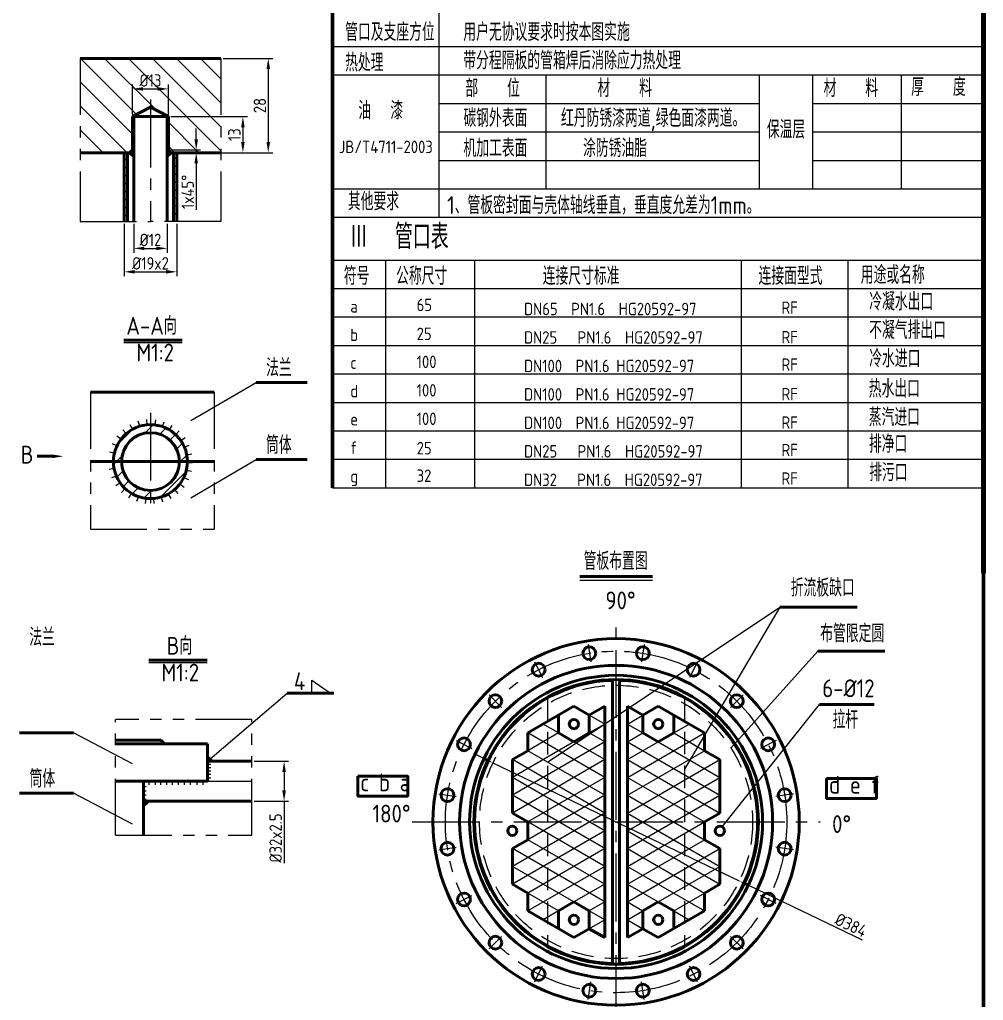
# Model space of a CAD drawing. Header units: millimetres. Extents: x -429811 to -211006, y 118619 to 258323.
# Drawn here: x -214585 to -214314, y 121517.1 to 121792.8 of the extents above; entities that cross this region are included whole.
import ezdxf

# ---------------------------------------------------------------- set-up
doc = ezdxf.new("R2010")
doc.units = ezdxf.units.MM
for name, pattern in [('CENTER2', [28.575, 19.05, -3.175, 3.175, -3.175]), ('DASHED2', [9.525, 6.35, -3.175]), ('PHANTOM2', [31.75, 15.875, -3.175, 3.175, -3.175, 3.175, -3.175])]:
    doc.linetypes.add(name, pattern=pattern)
for name, color, linetype, lineweight in [('图层1', 7, 'Continuous', 40), ('图层2', 1, 'Continuous', 20), ('图层3', 3, 'Continuous', 20), ('图层4', 2, 'Continuous', 20), ('图层5', 3, 'DASHED2', 20), ('图层6', 4, 'CENTER2', 20), ('图层7', 6, 'PHANTOM2', 20), ('图框_内框线', 5, 'Continuous', 50), ('图框_角线', 5, 'Continuous', 200)]:
    doc.layers.add(name, color=color, linetype=linetype, lineweight=lineweight)
doc.styles.add('工程字体', font='gbenor.shx', dxfattribs={"bigfont": 'gbcbig.shx'})
doc.dimstyles.new('ISO-25', dxfattribs={"dimtxt": 3.5, "dimasz": 3, "dimexe": 1.25, "dimexo": 0.625, "dimtad": 1, "dimdec": 1, "dimtxsty": '工程字体', "dimcen": 2.5, "dimclrd": 3, "dimclre": 3, "dimclrt": 2, "dimadec": 0, "dimazin": 0, "dimtfac": 1, "dimtdec": 1, "dimtmove": 0, "dimatfit": 3, "dimfxl": 0, "dimlwd": 13, "dimlwe": 13, "dimarcsym": 0})

# ---------------------------------------------------------------- blocks, each defined once
blk = doc.blocks.new('*D31')
at = {"layer": 'Defpoints', "color": 0}
for p in [(-214519.71, 121584.31), (-214519.71, 121573.11), (-214510.64, 121573.11)]:
    blk.add_point(p, dxfattribs=at)
at = {"layer": '图层1', "color": 3, "lineweight": 13}
for p, q in [((-214519.08, 121584.31), (-214509.39, 121584.31)), ((-214510.64, 121581.31), (-214510.64, 121576.11)), ((-214519.08, 121573.11), (-214509.39, 121573.11)), ((-214510.64, 121573.11), (-214510.64, 121555.65))]:
    blk.add_line(p, q, dxfattribs=at)
at = {"layer": '图层1', "color": 3}
for points in [[(-214511.14, 121581.31), (-214510.14, 121581.31), (-214510.64, 121584.31)], [(-214511.14, 121576.11), (-214510.14, 121576.11), (-214510.64, 121573.11)]]:
    blk.add_solid(points, dxfattribs=at)
at = {"layer": '图层1', "color": 2, "insert": (-214513.02, 121562.75), "char_height": 3.5, "attachment_point": 5, "rotation": 90, "style": '工程字体'}
blk.add_mtext('%%C32x2.5', dxfattribs=at)
blk = doc.blocks.new('*D30')
at = {"layer": 'Defpoints', "color": 0}
for p in [(-214543.16, 121756.12), (-214543.16, 121755.34), (-214535.36, 121755.34)]:
    blk.add_point(p, dxfattribs=at)
at = {"layer": '图层1', "color": 3, "lineweight": 13}
for p, q in [((-214535.36, 121759.12), (-214535.36, 121762.12)), ((-214542.53, 121756.12), (-214534.11, 121756.12)), ((-214542.53, 121755.34), (-214534.11, 121755.34)), ((-214535.36, 121756.12), (-214535.36, 121755.34)), ((-214535.36, 121752.34), (-214535.36, 121739.34))]:
    blk.add_line(p, q, dxfattribs=at)
at = {"layer": '图层1', "color": 3}
for points in [[(-214535.86, 121759.12), (-214534.86, 121759.12), (-214535.36, 121756.12)], [(-214535.86, 121752.34), (-214534.86, 121752.34), (-214535.36, 121755.34)]]:
    blk.add_solid(points, dxfattribs=at)
at = {"layer": '图层1', "color": 2, "insert": (-214537.74, 121744.34), "char_height": 3.5, "attachment_point": 5, "rotation": 90, "style": '工程字体'}
blk.add_mtext('1x45%%D', dxfattribs=at)
blk = doc.blocks.new('*D29')
at = {"layer": 'Defpoints', "color": 0}
for p in [(-214555.64, 121735.99), (-214540.82, 121735.99), (-214540.82, 121721.88)]:
    blk.add_point(p, dxfattribs=at)
at = {"layer": '图层1', "color": 3, "lineweight": 13}
for p, q in [((-214555.64, 121735.36), (-214555.64, 121720.63)), ((-214540.82, 121735.36), (-214540.82, 121720.63)), ((-214552.64, 121721.88), (-214543.82, 121721.88))]:
    blk.add_line(p, q, dxfattribs=at)
at = {"layer": '图层1', "color": 3}
for points in [[(-214552.64, 121722.38), (-214552.64, 121721.38), (-214555.64, 121721.88)], [(-214543.82, 121722.38), (-214543.82, 121721.38), (-214540.82, 121721.88)]]:
    blk.add_solid(points, dxfattribs=at)
at = {"layer": '图层1', "color": 2, "insert": (-214548.23, 121724.25), "char_height": 3.5, "attachment_point": 5, "style": '工程字体'}
blk.add_mtext('%%c19x2', dxfattribs=at)
blk = doc.blocks.new('*D28')
at = {"layer": 'Defpoints', "color": 0}
for p in [(-214552.91, 121735.99), (-214543.55, 121735.99), (-214543.55, 121728.47)]:
    blk.add_point(p, dxfattribs=at)
at = {"layer": '图层1', "color": 3, "lineweight": 13}
for p, q in [((-214552.91, 121735.36), (-214552.91, 121727.22)), ((-214543.55, 121735.36), (-214543.55, 121727.22)), ((-214549.91, 121728.47), (-214546.55, 121728.47))]:
    blk.add_line(p, q, dxfattribs=at)
at = {"layer": '图层1', "color": 3}
for points in [[(-214549.91, 121728.97), (-214549.91, 121727.97), (-214552.91, 121728.47)], [(-214546.55, 121728.97), (-214546.55, 121727.97), (-214543.55, 121728.47)]]:
    blk.add_solid(points, dxfattribs=at)
at = {"layer": '图层1', "color": 2, "insert": (-214548.23, 121730.84), "char_height": 3.5, "attachment_point": 5, "style": '工程字体'}
blk.add_mtext('%%C12', dxfattribs=at)
blk = doc.blocks.new('*D27')
at = {"layer": 'Defpoints', "color": 0}
for p in [(-214543.16, 121773.27), (-214553.3, 121765.48), (-214543.16, 121765.48)]:
    blk.add_point(p, dxfattribs=at)
at = {"layer": '图层1', "color": 3, "lineweight": 13}
for p, q in [((-214553.3, 121766.1), (-214553.3, 121774.52)), ((-214550.3, 121773.27), (-214546.16, 121773.27)), ((-214543.16, 121766.1), (-214543.16, 121774.52))]:
    blk.add_line(p, q, dxfattribs=at)
at = {"layer": '图层1', "color": 3}
for points in [[(-214550.3, 121773.77), (-214550.3, 121772.77), (-214553.3, 121773.27)], [(-214546.16, 121773.77), (-214546.16, 121772.77), (-214543.16, 121773.27)]]:
    blk.add_solid(points, dxfattribs=at)
at = {"layer": '图层1', "color": 2, "insert": (-214548.23, 121775.65), "char_height": 3.5, "attachment_point": 5, "style": '工程字体'}
blk.add_mtext('%%C13', dxfattribs=at)
blk = doc.blocks.new('*D26')
at = {"layer": 'Defpoints', "color": 0}
for p in [(-214543.16, 121765.48), (-214542.38, 121755.34), (-214522.23, 121755.34)]:
    blk.add_point(p, dxfattribs=at)
at = {"layer": '图层1', "color": 3, "lineweight": 13}
for p, q in [((-214542.53, 121765.48), (-214520.98, 121765.48)), ((-214522.23, 121762.48), (-214522.23, 121758.34)), ((-214541.75, 121755.34), (-214520.98, 121755.34))]:
    blk.add_line(p, q, dxfattribs=at)
at = {"layer": '图层1', "color": 3}
for points in [[(-214522.73, 121762.48), (-214521.73, 121762.48), (-214522.23, 121765.48)], [(-214522.73, 121758.34), (-214521.73, 121758.34), (-214522.23, 121755.34)]]:
    blk.add_solid(points, dxfattribs=at)
at = {"layer": '图层1', "color": 2, "insert": (-214524.61, 121760.41), "char_height": 3.5, "attachment_point": 5, "rotation": 90, "style": '工程字体'}
blk.add_mtext('13', dxfattribs=at)
blk = doc.blocks.new('*D25')
at = {"layer": 'Defpoints', "color": 0}
for p in [(-214528.43, 121781.86), (-214528.43, 121755.34), (-214515.09, 121755.34)]:
    blk.add_point(p, dxfattribs=at)
at = {"layer": '图层1', "color": 3, "lineweight": 13}
for p, q in [((-214527.8, 121781.86), (-214513.84, 121781.86)), ((-214515.09, 121778.86), (-214515.09, 121758.34)), ((-214527.8, 121755.34), (-214513.84, 121755.34))]:
    blk.add_line(p, q, dxfattribs=at)
at = {"layer": '图层1', "color": 3}
for points in [[(-214515.59, 121778.86), (-214514.59, 121778.86), (-214515.09, 121781.86)], [(-214515.59, 121758.34), (-214514.59, 121758.34), (-214515.09, 121755.34)]]:
    blk.add_solid(points, dxfattribs=at)
at = {"layer": '图层1', "color": 2, "insert": (-214517.46, 121768.6), "char_height": 3.5, "attachment_point": 5, "rotation": 90, "style": '工程字体'}
blk.add_mtext('28', dxfattribs=at)
blk = doc.blocks.new('*D73')
at = {"layer": 'Defpoints', "color": 0}
for p in [(-214451.91, 121583.87), (-214382.65, 121550.69)]:
    blk.add_point(p, dxfattribs=at)
at = {"layer": '图层1', "color": 3, "lineweight": 13}
for p, q in [((-214454.62, 121585.17), (-214457.32, 121586.47)), ((-214451.91, 121583.87), (-214382.65, 121550.69)), ((-214347.98, 121534.08), (-214379.94, 121549.4))]:
    blk.add_line(p, q, dxfattribs=at)
at = {"layer": '图层1', "color": 3}
for points in [[(-214454.4, 121585.62), (-214454.83, 121584.72), (-214451.91, 121583.87)], [(-214379.73, 121549.85), (-214380.16, 121548.95), (-214382.65, 121550.69)]]:
    blk.add_solid(points, dxfattribs=at)
at = {"layer": '图层1', "color": 2, "insert": (-214351.2, 121538.26), "char_height": 3.5, "attachment_point": 5, "rotation": 334.4019, "style": '工程字体'}
blk.add_mtext('%%c384', dxfattribs=at)

msp = doc.modelspace()

# ---------------------------------------------------------------- hatches: boundary and pattern name
at = {"layer": '图层1'}
h = msp.add_hatch(color=256, dxfattribs=at)
h.paths.add_polyline_path([(-214552.91, 121756.12), (-214553.3, 121756.12), (-214554.08, 121755.34), (-214552.91, 121755.34)])
h.paths.add_polyline_path([(-214552.91, 121755.34), (-214554.08, 121755.34), (-214552.91, 121754.27)])
h.paths.add_polyline_path([(-214543.16, 121756.12), (-214543.55, 121756.12), (-214543.55, 121755.34), (-214542.38, 121755.34)])
h.paths.add_polyline_path([(-214542.38, 121755.34), (-214543.55, 121755.34), (-214543.55, 121754.27)])
for points in [[(-214532.17, 121585.53), (-214532.17, 121584.31), (-214530.94, 121584.31)], [(-214548.8, 121573.11), (-214550.19, 121573.11), (-214550.19, 121571.83)]]:
    msp.add_hatch(color=256, dxfattribs=at).paths.add_polyline_path(points)
at = {"layer": '图层2'}
h = msp.add_hatch(dxfattribs=at)
h.set_pattern_fill('ANSI31', color=256, scale=1.5, angle=90, style=0)
h.set_pattern_definition([(135, (9749.183, -6747.2917), (-3.367596045, -3.367596045), [])])
h.paths.add_polyline_path([(-214553.3, 121765.48), (-214548.23, 121768.18), (-214543.16, 121765.48), (-214543.16, 121756.12), (-214542.38, 121755.34), (-214528.43, 121755.34), (-214528.43, 121781.86), (-214568.02, 121781.86), (-214568.02, 121755.34), (-214554.08, 121755.34), (-214553.3, 121756.12)])
h.paths.add_polyline_path([(-214551.79, 121778.27), (-214544.67, 121778.27), (-214544.67, 121773.02), (-214551.79, 121773.02)], flags=24)
h = msp.add_hatch(dxfattribs=at)
h.set_pattern_fill('ANSI31', color=256, scale=0.5, style=0)
h.set_pattern_definition([(45, (9749.1829, -6747.2917), (-1.122532015, 1.122532015), [])])
h.paths.add_polyline_path([(-214555.64, 121735.99), (-214554.7, 121735.99), (-214554.7, 121755.34), (-214555.64, 121755.34)])
h.paths.add_polyline_path([(-214541.75, 121735.99), (-214540.82, 121735.99), (-214540.82, 121755.34), (-214541.75, 121755.34)])
h = msp.add_hatch(dxfattribs=at)
h.set_pattern_fill('ANSI31', color=256, style=0)
h.set_pattern_definition([(45, (9755.214, -6744.94), (-2.24506403, 2.24506403), [])])
h.paths.add_polyline_path([(-214548.23, 121676.66), (-214548.23, 121678.93, 0.414214), (-214558.63, 121668.53), (-214556.35, 121668.53, -0.414214)])
h.paths.add_polyline_path([(-214540.1, 121668.53), (-214537.83, 121668.53, 0.414214), (-214548.23, 121678.93), (-214548.23, 121676.66, -0.414214)])
h.paths.add_polyline_path([(-214548.23, 121660.41), (-214548.23, 121658.13, 0.414214), (-214537.83, 121668.53), (-214540.1, 121668.53, -0.414214)])
h.paths.add_polyline_path([(-214548.23, 121658.13), (-214548.23, 121660.41, -0.414214), (-214556.35, 121668.53), (-214558.63, 121668.53, 0.414214)])

# ---------------------------------------------------------------- linework, layer by layer
at = {"layer": '图层1'}
for p, q in [((-214568.02, 121781.86), (-214528.43, 121781.86)), ((-214548.23, 121768.18), (-214553.3, 121765.48)), ((-214548.23, 121768.18), (-214553.3, 121765.48)), ((-214543.16, 121765.48), (-214548.23, 121768.18)), ((-214543.16, 121765.48), (-214548.23, 121768.18)), ((-214543.16, 121765.48), (-214553.3, 121765.48)), ((-214553.3, 121756.12), (-214553.3, 121765.48)), ((-214543.16, 121765.48), (-214553.3, 121765.48)), ((-214553.3, 121756.12), (-214553.3, 121765.48)), ((-214552.91, 121735.99), (-214552.91, 121765.48)), ((-214543.55, 121735.99), (-214543.55, 121765.48)), ((-214543.16, 121756.12), (-214543.16, 121765.48)), ((-214543.16, 121756.12), (-214543.16, 121765.48)), ((-214568.02, 121755.34), (-214552.91, 121755.34)), ((-214555.64, 121755.34), (-214555.64, 121735.99)), ((-214554.7, 121755.34), (-214554.7, 121735.99)), ((-214553.3, 121756.12), (-214554.08, 121755.34)), ((-214553.3, 121756.12), (-214554.08, 121755.34)), ((-214554.08, 121755.34), (-214552.91, 121754.27)), ((-214552.91, 121756.12), (-214553.3, 121756.12)), ((-214552.91, 121756.12), (-214553.3, 121756.12)), ((-214543.16, 121756.12), (-214543.55, 121756.12)), ((-214543.16, 121756.12), (-214543.55, 121756.12)), ((-214542.38, 121755.34), (-214543.55, 121754.27)), ((-214543.55, 121755.34), (-214528.43, 121755.34)), ((-214543.16, 121756.12), (-214542.38, 121755.34)), ((-214543.16, 121756.12), (-214542.38, 121755.34)), ((-214541.75, 121755.34), (-214541.75, 121735.99)), ((-214540.82, 121755.34), (-214540.82, 121735.99)), ((-214555.72, 121702.64), (-214539.29, 121702.64)), ((-214518.51, 121690.81), (-214504.15, 121690.81)), ((-214565.13, 121688.03), (-214530.31, 121688.03)), ((-214575.75, 121670.04), (-214580.04, 121670.04)), ((-214565.13, 121668.53), (-214530.31, 121668.53)), ((-214518.51, 121669.1), (-214504.15, 121669.1)), ((-214427.49, 121636.26), (-214407.07, 121636.26)), ((-214371.2, 121627.62), (-214349.46, 121627.62)), ((-214360.52, 121615.23), (-214341.7, 121615.23)), ((-214548.67, 121612.7), (-214532.24, 121612.7)), ((-214418.28, 121606.56), (-214418.28, 121528.01)), ((-214416.28, 121606.56), (-214416.28, 121528.01)), ((-214509.81, 121603.46), (-214496.69, 121603.46)), ((-214429.14, 121599.78), (-214442.13, 121592.28)), ((-214424.81, 121597.28), (-214429.14, 121599.78)), ((-214420.48, 121599.78), (-214424.81, 121597.28)), ((-214420.48, 121534.78), (-214420.48, 121599.78)), ((-214414.08, 121534.78), (-214414.08, 121599.78)), ((-214414.08, 121599.78), (-214409.75, 121597.28)), ((-214409.75, 121597.28), (-214405.42, 121599.78)), ((-214405.42, 121599.78), (-214392.43, 121592.28)), ((-214360.11, 121600.27), (-214344.67, 121600.27)), ((-214433.47, 121597.28), (-214433.47, 121592.28)), ((-214424.81, 121597.28), (-214424.81, 121592.28)), ((-214409.75, 121597.28), (-214409.75, 121592.28)), ((-214401.09, 121597.28), (-214401.09, 121592.28)), ((-214569.89, 121592.28), (-214585.02, 121592.28)), ((-214442.13, 121592.28), (-214442.13, 121587.28)), ((-214433.47, 121592.28), (-214429.14, 121589.78)), ((-214429.14, 121589.78), (-214424.81, 121592.28)), ((-214405.42, 121589.78), (-214409.75, 121592.28)), ((-214401.09, 121592.28), (-214405.42, 121589.78)), ((-214392.43, 121592.28), (-214392.43, 121587.28)), ((-214558.08, 121590.26), (-214545.29, 121590.26)), ((-214558.08, 121589.21), (-214532.17, 121589.21)), ((-214544.32, 121589.21), (-214545.29, 121590.26)), ((-214532.17, 121578.71), (-214532.17, 121589.21)), ((-214446.46, 121584.78), (-214442.13, 121587.28)), ((-214388.1, 121584.78), (-214392.43, 121587.28)), ((-214530.94, 121584.31), (-214532.17, 121585.53)), ((-214532.17, 121584.31), (-214519.71, 121584.31)), ((-214446.46, 121584.78), (-214446.46, 121569.78)), ((-214388.1, 121584.78), (-214388.1, 121569.78)), ((-214558.08, 121578.71), (-214548.65, 121578.71)), ((-214550.19, 121563.55), (-214550.19, 121578.71)), ((-214548.65, 121578.71), (-214532.17, 121578.71)), ((-214569.89, 121575.32), (-214585.02, 121575.32)), ((-214550.19, 121571.83), (-214548.8, 121573.11)), ((-214550.19, 121573.11), (-214519.71, 121573.11)), ((-214442.13, 121567.28), (-214446.46, 121569.78)), ((-214392.43, 121567.28), (-214388.1, 121569.78)), ((-214442.13, 121562.28), (-214442.13, 121567.28)), ((-214392.43, 121562.28), (-214392.43, 121567.28)), ((-214446.46, 121559.78), (-214442.13, 121562.28)), ((-214388.1, 121559.78), (-214392.43, 121562.28)), ((-214446.46, 121559.78), (-214446.46, 121549.78)), ((-214388.1, 121559.78), (-214388.1, 121549.78)), ((-214442.13, 121547.28), (-214446.46, 121549.78)), ((-214392.43, 121547.28), (-214388.1, 121549.78)), ((-214442.13, 121542.28), (-214442.13, 121547.28)), ((-214392.43, 121542.28), (-214392.43, 121547.28)), ((-214433.47, 121542.28), (-214429.14, 121544.78)), ((-214429.14, 121544.78), (-214424.81, 121542.28)), ((-214405.42, 121544.78), (-214409.75, 121542.28)), ((-214401.09, 121542.28), (-214405.42, 121544.78)), ((-214429.14, 121534.78), (-214442.13, 121542.28)), ((-214433.47, 121537.28), (-214433.47, 121542.28)), ((-214424.81, 121537.28), (-214424.81, 121542.28)), ((-214409.75, 121537.28), (-214409.75, 121542.28)), ((-214405.42, 121534.78), (-214392.43, 121542.28)), ((-214401.09, 121537.28), (-214401.09, 121542.28)), ((-214424.81, 121537.28), (-214429.14, 121534.78)), ((-214420.48, 121534.78), (-214424.81, 121537.28)), ((-214414.08, 121534.78), (-214409.75, 121537.28)), ((-214409.75, 121537.28), (-214405.42, 121534.78))]:
    msp.add_line(p, q, dxfattribs=at)
for points in [[(-214489.89, 121580.11), (-214475.88, 121580.11), (-214475.88, 121574.56), (-214489.89, 121574.56)], [(-214358.08, 121579.44), (-214344.07, 121579.44), (-214344.07, 121573.89), (-214358.08, 121573.89)]]:
    msp.add_lwpolyline(points, close=True, dxfattribs=at)
for centre, radius in [((-214548.23, 121668.53), 10.4), ((-214548.23, 121668.53), 8.13), ((-214417.28, 121567.28), 51.5), ((-214424.79, 121614.69), 1.8), ((-214409.77, 121614.69), 1.8), ((-214417.28, 121567.28), 44), ((-214439.07, 121610.05), 1.8), ((-214395.49, 121610.05), 1.8), ((-214417.28, 121567.28), 41.2), ((-214417.28, 121567.28), 40), ((-214451.22, 121601.23), 1.8), ((-214383.34, 121601.23), 1.8), ((-214429.14, 121594.78), 1.3), ((-214405.42, 121594.78), 1.3), ((-214460.05, 121589.08), 1.8), ((-214374.51, 121589.08), 1.8), ((-214464.69, 121574.79), 1.8), ((-214369.87, 121574.79), 1.8), ((-214446.46, 121564.78), 1.3), ((-214388.1, 121564.78), 1.3), ((-214464.69, 121559.78), 1.8), ((-214369.87, 121559.78), 1.8), ((-214460.05, 121545.49), 1.8), ((-214374.51, 121545.49), 1.8), ((-214429.14, 121539.78), 1.3), ((-214405.42, 121539.78), 1.3), ((-214451.22, 121533.34), 1.8), ((-214383.34, 121533.34), 1.8), ((-214439.07, 121524.52), 1.8), ((-214395.49, 121524.52), 1.8), ((-214424.79, 121519.87), 1.8), ((-214409.77, 121519.87), 1.8)]:
    msp.add_circle(centre, radius, dxfattribs=at)
for centre, radius, start, end in [((-214417.28, 121567.28), 39.8, 92.1874, 267.8126), ((-214418.78, 121606.56), 0.5, 0, 92.1874), ((-214415.78, 121606.56), 0.5, 87.8126, 180), ((-214417.28, 121567.28), 39.8, 272.1874, 87.8126), ((-214418.78, 121528.01), 0.5, 267.8126, 0), ((-214415.78, 121528.01), 0.5, 180, 272.1874)]:
    msp.add_arc(centre, radius, start, end, dxfattribs=at)
msp.add_solid([(-214575.75, 121669.54), (-214575.75, 121670.54), (-214572.75, 121670.04)], dxfattribs=at)
at = {"layer": '图层2'}
for p, q in [((-214466.99, 121737.19), (-214466.99, 121960.19)), ((-214496.99, 121785.19), (-214313.99, 121785.19)), ((-214436.99, 121785.16), (-214436.99, 121785.19)), ((-214496.99, 121777.19), (-214313.99, 121777.19)), ((-214436.99, 121745.19), (-214436.99, 121777.19)), ((-214376.99, 121745.19), (-214376.99, 121777.19)), ((-214361.99, 121745.19), (-214361.99, 121777.19)), ((-214336.99, 121745.19), (-214336.99, 121777.19)), ((-214466.99, 121769.19), (-214376.99, 121769.19)), ((-214361.99, 121769.19), (-214313.99, 121769.19)), ((-214466.99, 121761.19), (-214376.99, 121761.19)), ((-214361.99, 121761.19), (-214313.99, 121761.19)), ((-214466.99, 121753.19), (-214376.99, 121753.19)), ((-214361.99, 121753.19), (-214313.99, 121753.19)), ((-214496.99, 121745.19), (-214313.99, 121745.19)), ((-214496.99, 121737.19), (-214313.99, 121737.19)), ((-214496.99, 121725.19), (-214313.99, 121725.19)), ((-214481.99, 121661.19), (-214481.99, 121725.19)), ((-214456.99, 121661.19), (-214456.99, 121725.19)), ((-214381.99, 121661.19), (-214381.99, 121725.19)), ((-214351.99, 121661.19), (-214351.99, 121725.19)), ((-214496.99, 121717.19), (-214313.99, 121717.19)), ((-214496.99, 121709.19), (-214313.99, 121709.19)), ((-214555.72, 121702.04), (-214539.29, 121702.04)), ((-214496.99, 121701.19), (-214313.99, 121701.19)), ((-214496.99, 121693.19), (-214313.99, 121693.19)), ((-214496.99, 121685.19), (-214313.99, 121685.19)), ((-214551.24, 121678.48), (-214551.65, 121679.87)), ((-214549.11, 121678.89), (-214549.22, 121680.33)), ((-214546.93, 121678.85), (-214546.74, 121680.28)), ((-214544.82, 121678.36), (-214544.33, 121679.72)), ((-214555.03, 121676.4), (-214555.97, 121677.5)), ((-214553.25, 121677.64), (-214553.93, 121678.91)), ((-214542.85, 121677.43), (-214542.09, 121678.66)), ((-214541.12, 121676.12), (-214540.12, 121677.17)), ((-214496.99, 121677.19), (-214313.99, 121677.19)), ((-214556.52, 121674.81), (-214557.66, 121675.69)), ((-214539.69, 121674.48), (-214538.5, 121675.29)), ((-214558.35, 121670.89), (-214559.76, 121671.23)), ((-214557.64, 121672.95), (-214558.94, 121673.57)), ((-214538.64, 121672.57), (-214537.31, 121673.12)), ((-214558.62, 121668.74), (-214560.07, 121668.78)), ((-214538.01, 121670.49), (-214536.59, 121670.75)), ((-214537.83, 121668.33), (-214536.38, 121668.29)), ((-214496.99, 121669.19), (-214313.99, 121669.19)), ((-214558.44, 121666.57), (-214559.86, 121666.31)), ((-214538.1, 121666.17), (-214536.69, 121665.83)), ((-214557.81, 121664.49), (-214559.14, 121663.94)), ((-214538.81, 121664.11), (-214537.51, 121663.49)), ((-214556.76, 121662.58), (-214557.95, 121661.77)), ((-214555.34, 121660.94), (-214556.33, 121659.89)), ((-214541.42, 121660.67), (-214540.48, 121659.57)), ((-214539.93, 121662.25), (-214538.79, 121661.37)), ((-214496.99, 121661.19), (-214313.99, 121661.19)), ((-214553.6, 121659.63), (-214554.36, 121658.4)), ((-214551.63, 121658.71), (-214552.12, 121657.34)), ((-214549.52, 121658.21), (-214549.71, 121656.78)), ((-214547.34, 121658.17), (-214547.23, 121656.73)), ((-214545.21, 121658.58), (-214544.8, 121657.19)), ((-214543.2, 121659.42), (-214542.52, 121658.15)), ((-214427.49, 121635.2), (-214407.07, 121635.2)), ((-214548.67, 121612.1), (-214532.24, 121612.1)), ((-214420.48, 121594.78), (-214424.81, 121597.28)), ((-214414.08, 121594.78), (-214409.75, 121597.28)), ((-214433.47, 121592.28), (-214437.8, 121594.78)), ((-214420.48, 121594.78), (-214424.81, 121592.28)), ((-214414.08, 121594.78), (-214409.75, 121592.28)), ((-214401.09, 121592.28), (-214396.76, 121594.78)), ((-214433.47, 121592.28), (-214442.13, 121587.28)), ((-214420.48, 121579.78), (-214442.13, 121592.28)), ((-214420.48, 121589.78), (-214424.81, 121592.28)), ((-214414.08, 121579.78), (-214392.43, 121592.28)), ((-214414.08, 121589.78), (-214409.75, 121592.28)), ((-214401.09, 121592.28), (-214392.43, 121587.28)), ((-214429.14, 121589.78), (-214446.46, 121579.78)), ((-214420.48, 121589.78), (-214446.46, 121574.78)), ((-214420.48, 121584.78), (-214429.14, 121589.78)), ((-214414.08, 121584.78), (-214405.42, 121589.78)), ((-214414.08, 121589.78), (-214388.1, 121574.78)), ((-214405.42, 121589.78), (-214388.1, 121579.78)), ((-214420.48, 121574.78), (-214442.13, 121587.28)), ((-214414.08, 121574.78), (-214392.43, 121587.28)), ((-214532.17, 121583.53), (-214531.29, 121583.53)), ((-214420.48, 121584.78), (-214446.46, 121569.78)), ((-214420.48, 121569.78), (-214446.46, 121584.78)), ((-214414.08, 121569.78), (-214388.1, 121584.78)), ((-214414.08, 121584.78), (-214388.1, 121569.78)), ((-214532.17, 121582.59), (-214531.29, 121582.59)), ((-214532.17, 121581.68), (-214531.29, 121581.68)), ((-214532.17, 121580.74), (-214531.29, 121580.74)), ((-214548.65, 121578.71), (-214548.65, 121577.68)), ((-214546.94, 121578.71), (-214546.94, 121577.68)), ((-214545.38, 121578.71), (-214545.38, 121577.68)), ((-214543.67, 121578.71), (-214543.67, 121577.68)), ((-214542.1, 121578.71), (-214542.1, 121577.68)), ((-214540.4, 121578.71), (-214540.4, 121577.68)), ((-214538.73, 121578.71), (-214538.73, 121577.68)), ((-214537.02, 121578.71), (-214537.02, 121577.68)), ((-214535.16, 121578.71), (-214535.16, 121577.68)), ((-214533.45, 121578.71), (-214533.45, 121577.68)), ((-214532.17, 121579.67), (-214531.29, 121579.67)), ((-214420.48, 121564.78), (-214446.46, 121579.78)), ((-214420.48, 121579.78), (-214442.13, 121567.28)), ((-214414.08, 121579.78), (-214392.43, 121567.28)), ((-214414.08, 121564.78), (-214388.1, 121579.78)), ((-214550.19, 121577.22), (-214549.44, 121577.22)), ((-214550.19, 121576.05), (-214549.44, 121576.05)), ((-214550.19, 121574.88), (-214549.44, 121574.88)), ((-214420.48, 121559.78), (-214446.46, 121574.78)), ((-214420.48, 121574.78), (-214442.13, 121562.28)), ((-214414.08, 121574.78), (-214392.43, 121562.28)), ((-214414.08, 121559.78), (-214388.1, 121574.78)), ((-214550.19, 121573.71), (-214549.44, 121573.71)), ((-214420.48, 121569.78), (-214446.46, 121554.78)), ((-214414.08, 121569.78), (-214388.1, 121554.78)), ((-214420.48, 121554.78), (-214442.13, 121567.28)), ((-214414.08, 121554.78), (-214392.43, 121567.28)), ((-214420.48, 121564.78), (-214446.46, 121549.78)), ((-214414.08, 121564.78), (-214388.1, 121549.78)), ((-214420.48, 121549.78), (-214442.13, 121562.28)), ((-214414.08, 121549.78), (-214392.43, 121562.28)), ((-214420.48, 121544.78), (-214446.46, 121559.78)), ((-214420.48, 121559.78), (-214442.13, 121547.28)), ((-214414.08, 121559.78), (-214392.43, 121547.28)), ((-214414.08, 121544.78), (-214388.1, 121559.78)), ((-214429.14, 121544.78), (-214446.46, 121554.78)), ((-214420.48, 121554.78), (-214442.13, 121542.28)), ((-214414.08, 121554.78), (-214392.43, 121542.28)), ((-214405.42, 121544.78), (-214388.1, 121554.78)), ((-214420.48, 121549.78), (-214429.14, 121544.78)), ((-214414.08, 121549.78), (-214405.42, 121544.78)), ((-214433.47, 121542.28), (-214442.13, 121547.28)), ((-214401.09, 121542.28), (-214392.43, 121547.28)), ((-214420.48, 121544.78), (-214424.81, 121542.28)), ((-214414.08, 121544.78), (-214409.75, 121542.28)), ((-214433.47, 121542.28), (-214437.8, 121539.78)), ((-214420.48, 121539.78), (-214424.81, 121542.28)), ((-214414.08, 121539.78), (-214409.75, 121542.28)), ((-214401.09, 121542.28), (-214396.76, 121539.78)), ((-214420.48, 121539.78), (-214424.81, 121537.28)), ((-214414.08, 121539.78), (-214409.75, 121537.28))]:
    msp.add_line(p, q, dxfattribs=at)
at = {"layer": '图层3'}
for p, q in [((-214536.85, 121680.05), (-214518.51, 121690.81)), ((-214536.85, 121658.34), (-214518.51, 121669.1)), ((-214436.58, 121584.08), (-214371.2, 121627.62)), ((-214371.2, 121627.62), (-214398.08, 121582.15)), ((-214384.98, 121588.05), (-214360.52, 121615.23)), ((-214502.81, 121603.46), (-214502.81, 121607.15)), ((-214502.81, 121607.15), (-214497.58, 121603.46)), ((-214531.55, 121584.92), (-214509.81, 121603.46)), ((-214387.47, 121565.92), (-214360.11, 121600.27)), ((-214553.23, 121583.58), (-214569.89, 121592.28)), ((-214553.23, 121566.62), (-214569.89, 121575.32))]:
    msp.add_line(p, q, dxfattribs=at)
at = {"layer": '图层5'}
for p, q in [((-214398.08, 121602.15), (-214398.08, 121532.42)), ((-214436.58, 121602.09), (-214436.58, 121532.48))]:
    msp.add_line(p, q, dxfattribs=at)
for radius in [39.8, 38.4]:
    msp.add_circle((-214417.28, 121567.28), radius, dxfattribs=at)
at = {"layer": '图层6'}
for p, q in [((-214548.23, 121770.29), (-214548.23, 121735.99)), ((-214548.23, 121682.28), (-214548.23, 121656.02)), ((-214560.55, 121668.53), (-214535.53, 121668.53)), ((-214417.28, 121510.76), (-214417.28, 121623.81)), ((-214425.18, 121617.14), (-214424.4, 121612.24)), ((-214409.38, 121617.14), (-214410.16, 121612.24)), ((-214440.2, 121612.26), (-214437.95, 121607.84)), ((-214394.36, 121612.26), (-214396.62, 121607.84)), ((-214452.98, 121602.98), (-214449.47, 121599.47)), ((-214381.58, 121602.98), (-214385.1, 121599.47)), ((-214462.26, 121590.2), (-214457.84, 121587.95)), ((-214372.3, 121590.2), (-214376.72, 121587.95)), ((-214532.17, 121578.71), (-214519.71, 121578.71)), ((-214467.14, 121575.18), (-214462.24, 121574.4)), ((-214367.42, 121575.18), (-214372.32, 121574.4)), ((-214474.65, 121567.28), (-214359.92, 121567.28)), ((-214467.14, 121559.39), (-214462.24, 121560.16)), ((-214367.42, 121559.39), (-214372.32, 121560.16)), ((-214462.26, 121544.37), (-214457.84, 121546.62)), ((-214372.3, 121544.37), (-214376.72, 121546.62)), ((-214452.98, 121531.59), (-214449.47, 121535.1)), ((-214381.58, 121531.59), (-214385.1, 121535.1)), ((-214440.2, 121522.3), (-214437.95, 121526.73)), ((-214394.36, 121522.3), (-214396.62, 121526.73)), ((-214425.18, 121517.42), (-214424.4, 121522.33)), ((-214409.38, 121517.42), (-214410.16, 121522.33))]:
    msp.add_line(p, q, dxfattribs=at)
msp.add_circle((-214417.28, 121567.28), 48, dxfattribs=at)
at = {"layer": '图层7'}
for p, q in [((-214568.02, 121781.86), (-214568.02, 121735.99)), ((-214528.43, 121781.86), (-214528.43, 121735.99)), ((-214568.02, 121735.99), (-214548.23, 121735.99)), ((-214528.43, 121735.99), (-214548.23, 121735.99)), ((-214565.13, 121688.03), (-214565.13, 121649.58)), ((-214530.31, 121688.03), (-214530.31, 121649.58)), ((-214565.13, 121649.58), (-214530.31, 121649.58)), ((-214519.71, 121596.02), (-214558.08, 121596.02)), ((-214558.08, 121563.55), (-214558.08, 121596.02)), ((-214519.71, 121563.55), (-214519.71, 121596.02)), ((-214558.08, 121563.55), (-214519.71, 121563.55))]:
    msp.add_line(p, q, dxfattribs=at)
at = {"layer": '图框_内框线'}
for p, q in [((-214496.99, 121661.19), (-214496.99, 122064.19)), ((-214313.99, 122064.19), (-214313.99, 121637.19)), ((-214313.99, 121243.19), (-214313.99, 121637.19))]:
    msp.add_line(p, q, dxfattribs=at)
at = {"layer": '图框_角线'}
msp.add_line((-214313.99, 121637.19), (-214313.99, 122064.19), dxfattribs=at)

# ---------------------------------------------------------------- texts
at = {"layer": '图层4', "style": '工程字体'}
for s, height, p in [('管口及支座方位', 5, (-214493.48, 121786.76)), ('用户无协议要求时按本图实施', 5, (-214460.24, 121786.76)), ('带分程隔板的管箱焊后消除应力热处理', 5, (-214460.24, 121778.76)), ('热处理', 5, (-214493.48, 121778.19)), ('部   位', 5, (-214459.68, 121770.95)), ('材   料', 5, (-214422.51, 121771.02)), ('材   料', 5, (-214358.93, 121771.02)), ('厚   度', 5, (-214334.3, 121771.29)), ('油  漆', 5, (-214489.78, 121764.7)), ('碳钢外表面', 5, (-214460.21, 121762.6)), ('红丹防锈漆两道,绿色面漆两道。', 5, (-214432.79, 121762.6)), ('保温层', 5, (-214374.9, 121759.36)), ('机加工表面', 5, (-214460.21, 121754.14)), ('涂防锈油脂', 5, (-214426.59, 121754.14)), ('JB/T4711-2003', 3.5, (-214495.23, 121755.24)), ('其他要求', 5, (-214492.71, 121739.15)), ('1、管板密封面与壳体轴线垂直，垂直度允差为1mm。', 5, (-214464.8, 121738.11)), ('Ⅲ  管口表', 7, (-214492.12, 121728.26)), ('符号', 5, (-214493.85, 121718.22)), ('公称尺寸', 5, (-214479.16, 121718.22)), ('连接尺寸标准', 5, (-214437.92, 121718.22)), ('连接面型式', 5, (-214377.23, 121718.22)), ('用途或名称', 5, (-214348.48, 121718.52)), ('冷凝水出口', 5, (-214346.1, 121711)), ('a', 3.5, (-214492.03, 121710.42)), ('65', 3.5, (-214473.36, 121710.82)), ('DN65  PN1.6  HG20592-97', 3.5, (-214443.18, 121709.68)), ('RF', 3.5, (-214370.78, 121710.04)), ('A-A向', 5, (-214555.01, 121704.21)), ('不凝气排出口', 5, (-214346.1, 121703)), ('b', 3.5, (-214492.03, 121702.42)), ('25', 3.5, (-214473.36, 121702.69)), ('DN25   PN1.6  HG20592-97', 3.5, (-214443.18, 121701.68)), ('RF', 3.5, (-214370.78, 121701.75)), ('M1:2', 5, (-214552.19, 121696.69)), ('冷水进口', 5, (-214346.1, 121695)), ('法兰', 5, (-214515.71, 121692.43)), ('c', 3.5, (-214492.03, 121694.6)), ('100', 3.5, (-214473.36, 121694.82)), ('DN100  PN1.6 HG20592-97', 3.5, (-214443.18, 121693.68)), ('RF', 3.5, (-214370.78, 121694.04)), ('100', 3.5, (-214473.36, 121686.82)), ('热水出口', 5, (-214346.23, 121686.52)), ('d', 3.5, (-214492.03, 121686.6)), ('DN100  PN1.6 HG20592-97', 3.5, (-214443.18, 121685.68)), ('RF', 3.5, (-214370.78, 121685.75)), ('100', 3.5, (-214473.36, 121678.82)), ('蒸汽进口', 5, (-214346.23, 121678.52)), ('e', 3.5, (-214492.03, 121678.7)), ('DN100  PN1.6 HG20592-97', 3.5, (-214443.18, 121677.68)), ('RF', 3.5, (-214370.78, 121677.75)), ('排净口', 5, (-214346.18, 121671)), ('筒体', 5, (-214515.71, 121670.71)), ('f', 3.5, (-214492.03, 121670.7)), ('25', 3.5, (-214473.36, 121670.56)), ('B', 5, (-214584.74, 121668)), ('DN25   PN1.6  HG20592-97', 3.5, (-214443.18, 121669.68)), ('RF', 3.5, (-214370.78, 121670.04)), ('排污口', 5, (-214346.1, 121663)), ('32', 3.5, (-214473.36, 121662.82)), ('RF', 3.5, (-214370.78, 121662.04)), ('g', 3.5, (-214492.03, 121662.7)), ('DN32   PN1.6  HG20592-97', 3.5, (-214443.18, 121661.68)), ('管板布置图', 5, (-214426.42, 121638.09)), ('折流板缺口', 5, (-214368.18, 121630.6)), ('90%%d', 5, (-214420.28, 121627.03)), ('法兰', 5, (-214582.32, 121616.72)), ('布管限定圆', 5, (-214359.88, 121617.75)), ('B向', 5, (-214543.69, 121614.27)), ('M1:2', 5, (-214545.13, 121606.75)), ('4', 5, (-214507.87, 121604.34)), ('6-%%C12', 5, (-214359.3, 121602.33)), ('拉杆', 5, (-214356.41, 121593.52)), ('筒体', 5, (-214582.22, 121576.93)), ('c b a', 5, (-214489.22, 121575.89)), ('d e f', 5, (-214357.41, 121575.22)), ('180%%d', 5, (-214485.78, 121567.12)), ('0%%d', 5, (-214356.54, 121564.17))]:
    msp.add_text(s, height=height, dxfattribs=at).set_placement(p)

# ---------------------------------------------------------------- dimensions: what is measured, and where the dimension line sits
at = {"layer": '图层1'}
for base, p1, p2, text, picture, middle in [((-214515.09, 121755.34), (-214528.43, 121781.86), (-214528.43, 121755.34), '28', '*D25', (-214517.46, 121768.6)), ((-214535.36, 121755.34), (-214543.16, 121756.12), (-214543.16, 121755.34), '1x45%%D', '*D30', (-214537.74, 121744.34))]:
    dim = msp.add_linear_dim(base=base, p1=p1, p2=p2, angle=90, text=text, dimstyle='ISO-25', dxfattribs=at)
    dim.commit()
    dim.dimension.update_dxf_attribs({"geometry": picture, "text_midpoint": middle})
for base, p1, p2, text, picture, middle in [((-214543.16, 121773.27), (-214553.3, 121765.48), (-214543.16, 121765.48), '%%C13', '*D27', (-214548.23, 121775.65)), ((-214540.82, 121721.88), (-214555.64, 121735.99), (-214540.82, 121735.99), '%%c19x2', '*D29', (-214548.23, 121724.25)), ((-214543.55, 121728.47), (-214552.91, 121735.99), (-214543.55, 121735.99), '%%C12', '*D28', (-214548.23, 121730.84))]:
    dim = msp.add_linear_dim(base=base, p1=p1, p2=p2, text=text, dimstyle='ISO-25', dxfattribs=at)
    dim.commit()
    dim.dimension.update_dxf_attribs({"geometry": picture, "text_midpoint": middle})
for base, p1, p2, text, picture, middle in [((-214522.23, 121755.34), (-214543.16, 121765.48), (-214542.38, 121755.34), '13', '*D26', (-214522.23, 121760.41)), ((-214510.64, 121573.11), (-214519.71, 121584.31), (-214519.71, 121573.11), '%%C32x2.5', '*D31', (-214510.64, 121562.75))]:
    dim = msp.add_linear_dim(base=base, p1=p1, p2=p2, angle=90, text=text, dimstyle='ISO-25', dxfattribs=at)
    dim.commit()
    dim.dimension.update_dxf_attribs({"geometry": picture, "text_midpoint": middle, "dimtype": 160})
dim = msp.add_diameter_dim_2p(p1=(-214451.91, 121583.87), p2=(-214382.65, 121550.69), text='%%c384', dimstyle='ISO-25', dxfattribs=at)
dim.commit()
dim.dimension.update_dxf_attribs({"geometry": '*D73', "text_midpoint": (-214352.23, 121536.12), "dimtype": 163})

doc.saveas('drawing.dxf')
